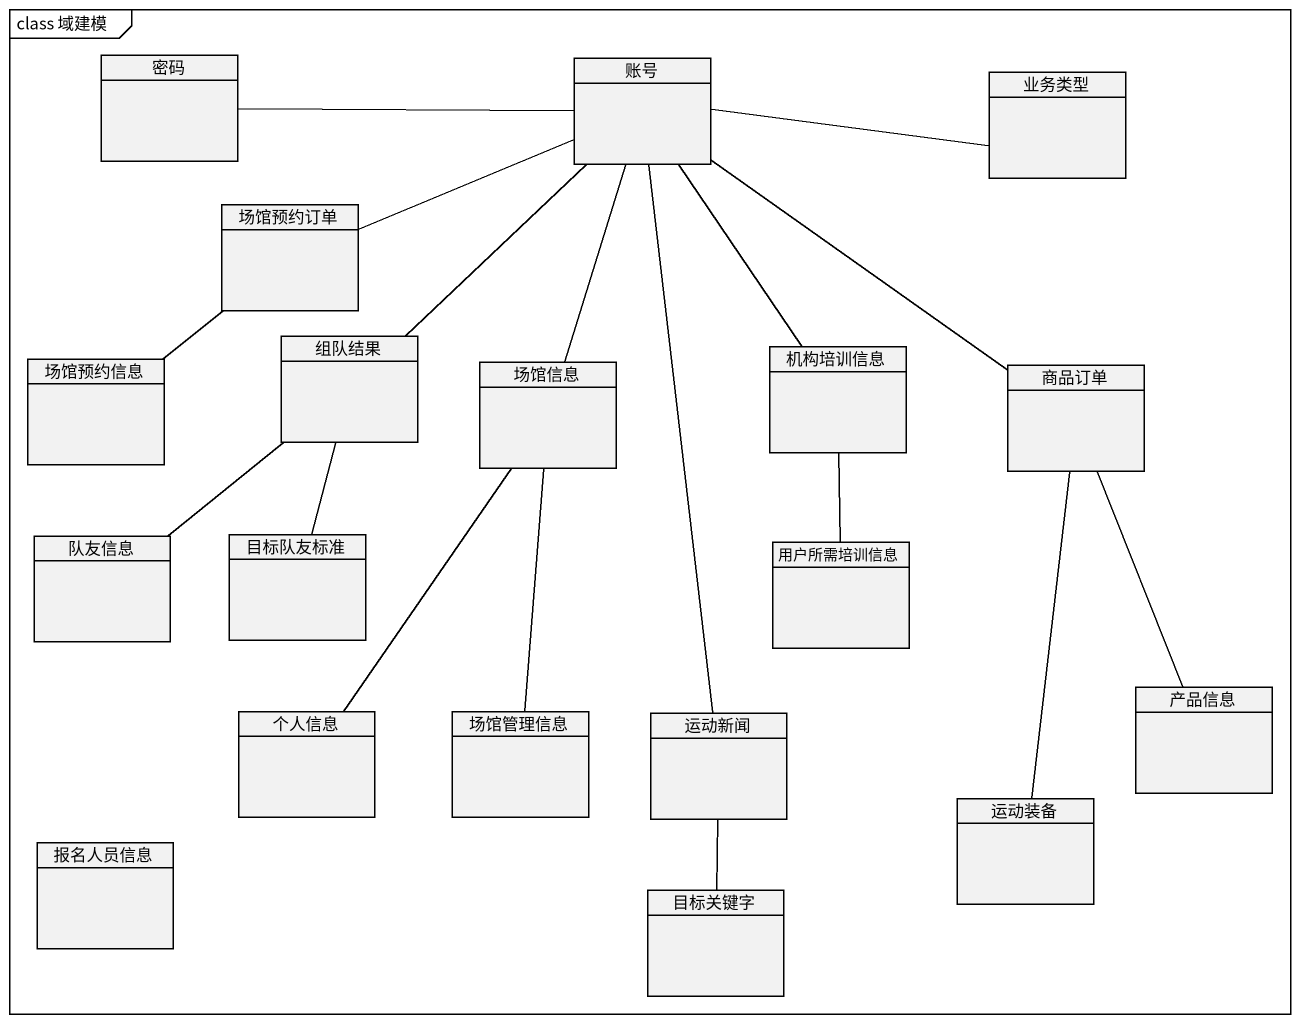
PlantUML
@startuml
mainframe class 域建模
hide circle
hide empty members
class 密码
class 账号
class 业务类型
class 场馆预约订单
class 场馆预约信息
class 组队结果
class 场馆信息
class 机构培训信息
class 商品订单
class 队友信息
class 目标队友标准
class 用户所需培训信息
class 个人信息
class 场馆管理信息
class 运动新闻
class 产品信息
class 报名人员信息
class 运动装备
class 目标关键字
密码 -right- 账号
业务类型 -left- 账号
场馆预约订单 -right- 账号
场馆预约信息 -up- 场馆预约订单
组队结果 -up- 账号
场馆信息 -up- 账号
机构培训信息 -up- 账号
商品订单 -up- 账号
队友信息 -up- 组队结果
目标队友标准 -up- 组队结果
用户所需培训信息 -up- 机构培训信息
个人信息 -up- 场馆信息
场馆管理信息 -up- 场馆信息
运动新闻 -up- 账号
产品信息 -up- 商品订单
运动装备 -up- 商品订单
目标关键字 -up- 运动新闻
@enduml
